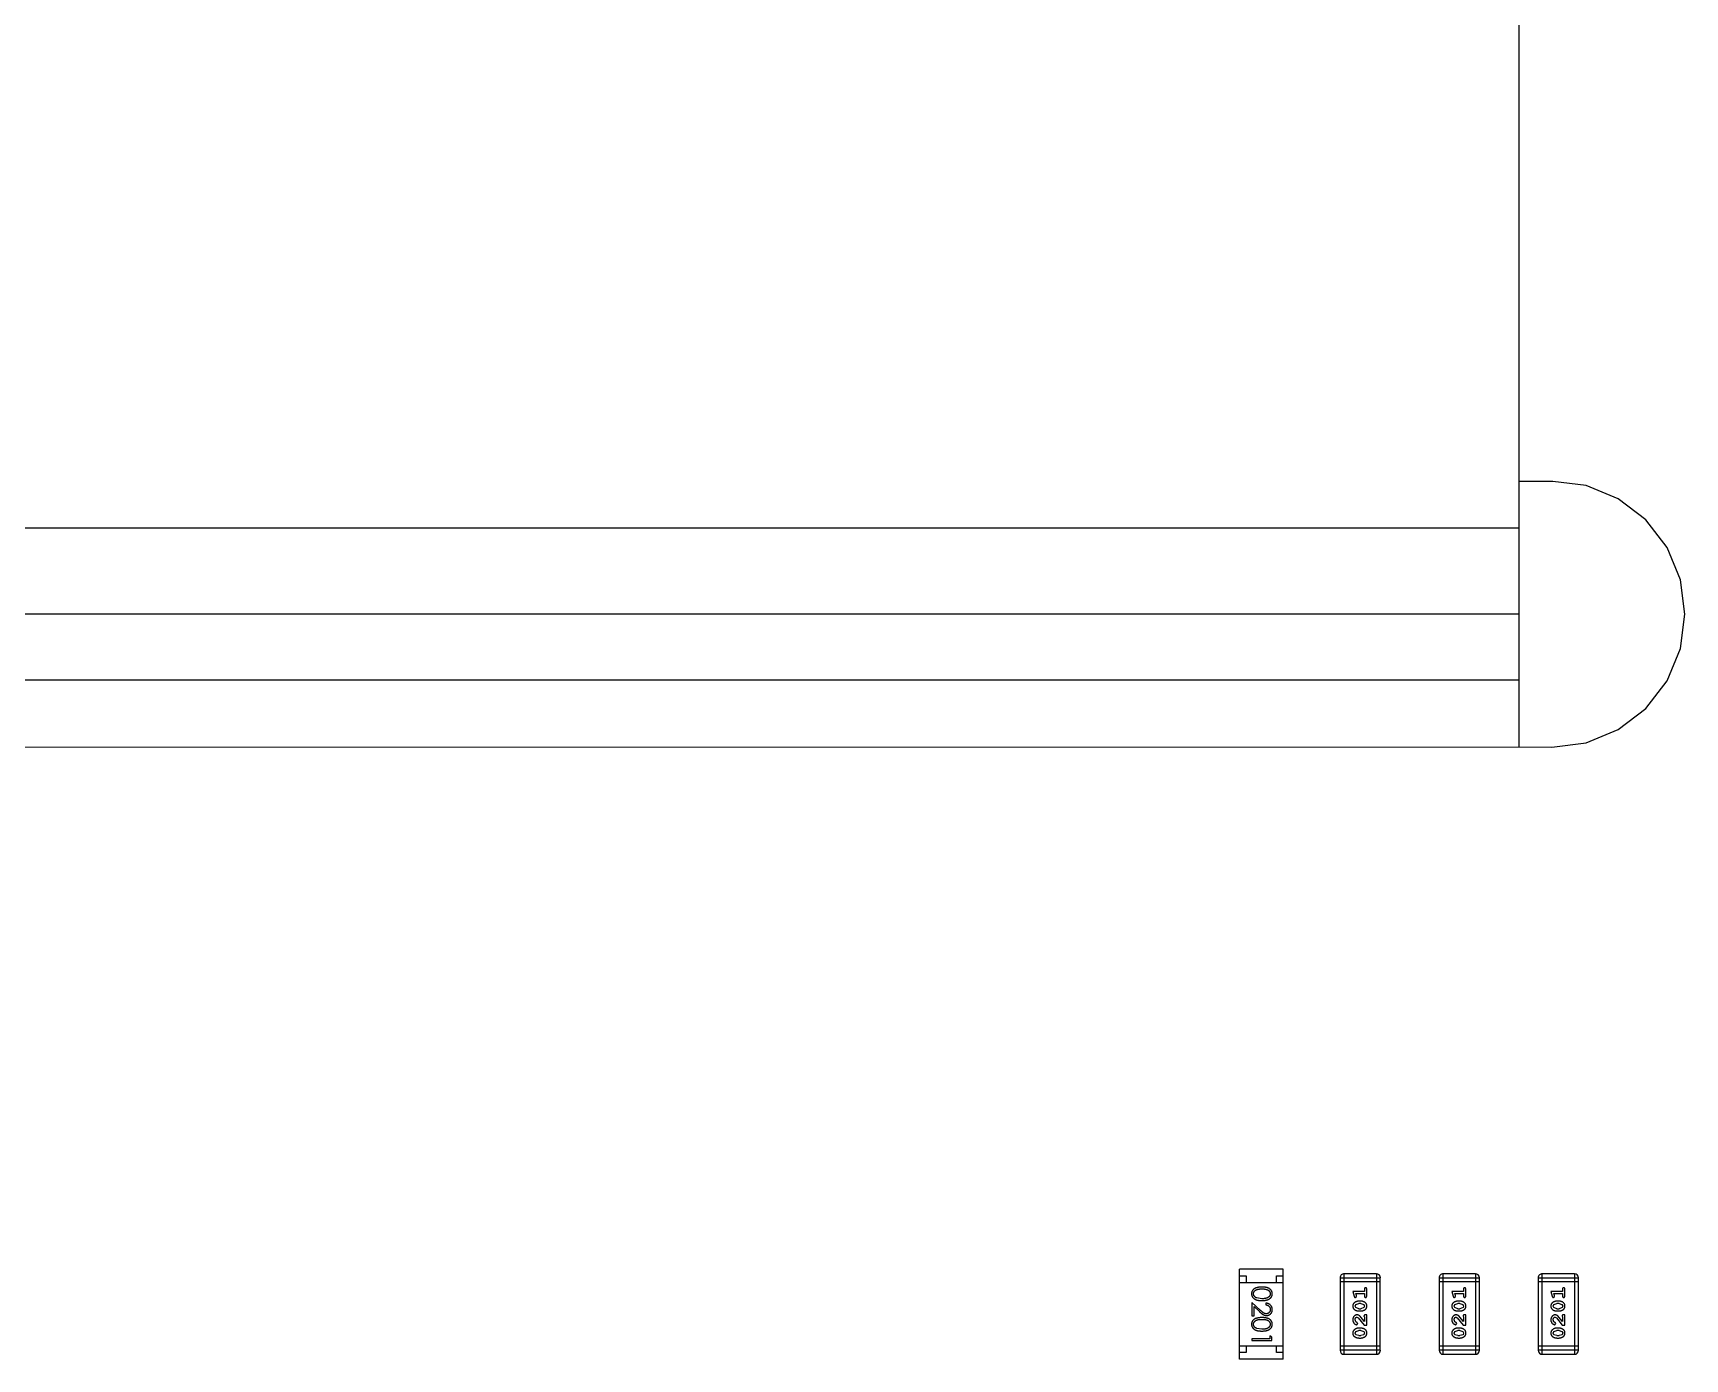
# Model space of a CAD drawing. Header units: inches. Extents: x 246 to 500, y -220 to -17.
# Drawn here: x 456.69 to 469.2, y -154.5 to -144.46 of the extents above; entities that cross this region are included whole.
import ezdxf

# ---------------------------------------------------------------- set-up
doc = ezdxf.new("R2010")
doc.units = ezdxf.units.IN
doc.header["$LTSCALE"] = 1.21
doc.header["$MEASUREMENT"] = 0
doc.layers.get('0').update_dxf_attribs({"linetype": 'CONTINUOUS'})

msp = doc.modelspace()

# ---------------------------------------------------------------- linework, layer by layer
at = {"color": 7, "linetype": 'Continuous'}
for p, q in [((467.94, -143.707), (467.94, -149.867)), ((468.199, -147.855), (467.94, -147.855)), ((468.451, -147.884), (468.199, -147.855)), ((468.694, -147.985), (468.451, -147.884)), ((468.903, -148.145), (468.694, -147.985)), ((467.94, -148.209), (447.44, -148.209)), ((469.064, -148.354), (468.903, -148.145)), ((469.164, -148.598), (469.064, -148.354)), ((469.199, -148.859), (469.164, -148.598)), ((467.94, -148.859), (447.44, -148.859)), ((469.164, -149.12), (469.199, -148.859)), ((469.064, -149.363), (469.164, -149.12)), ((467.94, -149.359), (447.44, -149.359)), ((468.903, -149.572), (469.064, -149.363)), ((468.694, -149.732), (468.903, -149.572)), ((468.19, -149.867), (468.451, -149.833)), ((468.451, -149.833), (468.694, -149.732)), ((447.182, -149.862), (468.19, -149.867)), ((466.155, -153.819), (465.825, -153.819)), ((465.825, -154.499), (465.825, -153.819)), ((466.155, -154.499), (466.155, -153.819)), ((466.862, -153.854), (466.618, -153.854)), ((466.618, -154.463), (466.618, -153.854)), ((466.862, -153.854), (466.862, -154.463)), ((467.612, -153.854), (467.368, -153.854)), ((467.368, -154.463), (467.368, -153.854)), ((467.612, -153.854), (467.612, -154.463)), ((468.362, -153.854), (468.118, -153.854)), ((468.118, -154.463), (468.118, -153.854)), ((468.362, -153.854), (468.362, -154.463)), ((465.825, -153.869), (465.875, -153.869)), ((465.825, -153.919), (466.155, -153.919)), ((465.875, -153.869), (465.875, -153.919)), ((466.105, -153.869), (466.155, -153.869)), ((466.105, -153.919), (466.105, -153.869)), ((466.588, -153.884), (466.892, -153.884)), ((466.588, -153.884), (466.588, -154.433)), ((466.892, -153.915), (466.588, -153.915)), ((466.771, -153.97), (466.771, -153.987)), ((466.789, -154.022), (466.789, -153.97)), ((466.892, -154.433), (466.892, -153.884)), ((467.338, -153.884), (467.642, -153.884)), ((467.338, -153.884), (467.338, -154.433)), ((467.642, -153.915), (467.338, -153.915)), ((467.521, -153.97), (467.521, -153.987)), ((467.539, -154.022), (467.539, -153.97)), ((467.642, -154.433), (467.642, -153.884)), ((468.088, -153.884), (468.392, -153.884)), ((468.088, -153.884), (468.088, -154.433)), ((468.392, -153.915), (468.088, -153.915)), ((468.271, -153.97), (468.271, -153.987)), ((468.289, -154.022), (468.289, -153.97)), ((468.392, -154.433), (468.392, -153.884)), ((465.982, -154.128), (465.92, -154.07)), ((465.92, -154.07), (465.92, -154.172)), ((465.936, -154.102), (465.976, -154.14)), ((465.936, -154.172), (465.936, -154.102)), ((465.995, -154.043), (465.958, -154.037)), ((466.024, -154.076), (466.024, -154.089)), ((466.771, -153.987), (466.683, -153.987)), ((466.683, -153.987), (466.693, -154.024)), ((466.701, -154.098), (466.706, -154.086)), ((466.706, -154.11), (466.701, -154.098)), ((466.702, -154.033), (466.712, -154.025)), ((466.706, -154.004), (466.771, -154.004)), ((466.711, -154.019), (466.706, -154.004)), ((466.706, -154.086), (466.728, -154.078)), ((466.712, -154.025), (466.711, -154.019)), ((466.746, -154.061), (466.728, -154.061)), ((466.745, -154.078), (466.728, -154.078)), ((466.745, -154.078), (466.767, -154.086)), ((466.767, -154.086), (466.773, -154.098)), ((466.773, -154.098), (466.768, -154.11)), ((466.771, -154.004), (466.771, -154.022)), ((467.521, -153.987), (467.433, -153.987)), ((467.433, -153.987), (467.443, -154.024)), ((467.451, -154.098), (467.456, -154.086)), ((467.456, -154.11), (467.451, -154.098)), ((467.452, -154.033), (467.462, -154.025)), ((467.456, -154.004), (467.521, -154.004)), ((467.461, -154.019), (467.456, -154.004)), ((467.456, -154.086), (467.478, -154.078)), ((467.462, -154.025), (467.461, -154.019)), ((467.496, -154.061), (467.478, -154.061)), ((467.495, -154.078), (467.478, -154.078)), ((467.495, -154.078), (467.517, -154.086)), ((467.517, -154.086), (467.523, -154.098)), ((467.523, -154.098), (467.518, -154.11)), ((467.521, -154.004), (467.521, -154.022)), ((468.271, -153.987), (468.183, -153.987)), ((468.183, -153.987), (468.193, -154.024)), ((468.201, -154.098), (468.206, -154.086)), ((468.206, -154.11), (468.201, -154.098)), ((468.202, -154.033), (468.212, -154.025)), ((468.206, -154.004), (468.271, -154.004)), ((468.211, -154.019), (468.206, -154.004)), ((468.206, -154.086), (468.228, -154.078)), ((468.212, -154.025), (468.211, -154.019)), ((468.246, -154.061), (468.228, -154.061)), ((468.245, -154.078), (468.228, -154.078)), ((468.245, -154.078), (468.267, -154.086)), ((468.267, -154.086), (468.273, -154.098)), ((468.273, -154.098), (468.268, -154.11)), ((468.271, -154.004), (468.271, -154.022)), ((465.92, -154.172), (465.936, -154.172)), ((466.706, -154.217), (466.701, -154.202)), ((466.728, -154.118), (466.706, -154.11)), ((466.715, -154.222), (466.706, -154.217)), ((466.713, -154.239), (466.721, -154.23)), ((466.715, -154.182), (466.725, -154.187)), ((466.721, -154.23), (466.715, -154.222)), ((466.725, -154.187), (466.77, -154.242)), ((466.728, -154.118), (466.745, -154.118)), ((466.728, -154.135), (466.746, -154.135)), ((466.771, -154.215), (466.744, -154.182)), ((466.768, -154.11), (466.745, -154.118)), ((466.768, -154.174), (466.771, -154.179)), ((466.771, -154.179), (466.771, -154.215)), ((466.789, -154.165), (466.781, -154.165)), ((466.789, -154.242), (466.789, -154.165)), ((467.456, -154.217), (467.451, -154.202)), ((467.478, -154.118), (467.456, -154.11)), ((467.465, -154.222), (467.456, -154.217)), ((467.463, -154.239), (467.471, -154.23)), ((467.465, -154.182), (467.475, -154.187)), ((467.471, -154.23), (467.465, -154.222)), ((467.475, -154.187), (467.52, -154.242)), ((467.478, -154.118), (467.495, -154.118)), ((467.478, -154.135), (467.496, -154.135)), ((467.521, -154.215), (467.494, -154.182)), ((467.518, -154.11), (467.495, -154.118)), ((467.518, -154.174), (467.521, -154.179)), ((467.521, -154.179), (467.521, -154.215)), ((467.539, -154.165), (467.531, -154.165)), ((467.539, -154.242), (467.539, -154.165)), ((468.206, -154.217), (468.201, -154.202)), ((468.228, -154.118), (468.206, -154.11)), ((468.215, -154.222), (468.206, -154.217)), ((468.213, -154.239), (468.221, -154.23)), ((468.215, -154.182), (468.225, -154.187)), ((468.221, -154.23), (468.215, -154.222)), ((468.225, -154.187), (468.27, -154.242)), ((468.228, -154.118), (468.245, -154.118)), ((468.228, -154.135), (468.246, -154.135)), ((468.271, -154.215), (468.244, -154.182)), ((468.268, -154.11), (468.245, -154.118)), ((468.268, -154.174), (468.271, -154.179)), ((468.271, -154.179), (468.271, -154.215)), ((468.289, -154.165), (468.281, -154.165)), ((468.289, -154.242), (468.289, -154.165)), ((466.055, -154.347), (465.92, -154.347)), ((465.92, -154.347), (465.92, -154.36)), ((465.995, -154.274), (465.958, -154.268)), ((466.07, -154.333), (466.055, -154.324)), ((466.055, -154.324), (466.055, -154.347)), ((466.07, -154.36), (466.07, -154.333)), ((466.701, -154.303), (466.706, -154.29)), ((466.706, -154.315), (466.701, -154.303)), ((466.706, -154.29), (466.728, -154.283)), ((466.728, -154.322), (466.706, -154.315)), ((466.746, -154.266), (466.728, -154.266)), ((466.745, -154.283), (466.728, -154.283)), ((466.728, -154.322), (466.745, -154.322)), ((466.728, -154.34), (466.746, -154.34)), ((466.745, -154.283), (466.767, -154.29)), ((466.768, -154.315), (466.745, -154.322)), ((466.767, -154.29), (466.773, -154.302)), ((466.773, -154.302), (466.768, -154.315)), ((466.77, -154.242), (466.789, -154.242)), ((467.451, -154.303), (467.456, -154.29)), ((467.456, -154.315), (467.451, -154.303)), ((467.456, -154.29), (467.478, -154.283)), ((467.478, -154.322), (467.456, -154.315)), ((467.496, -154.266), (467.478, -154.266)), ((467.495, -154.283), (467.478, -154.283)), ((467.478, -154.322), (467.495, -154.322)), ((467.478, -154.34), (467.496, -154.34)), ((467.495, -154.283), (467.517, -154.29)), ((467.518, -154.315), (467.495, -154.322)), ((467.517, -154.29), (467.523, -154.302)), ((467.523, -154.302), (467.518, -154.315)), ((467.52, -154.242), (467.539, -154.242)), ((468.201, -154.303), (468.206, -154.29)), ((468.206, -154.315), (468.201, -154.303)), ((468.206, -154.29), (468.228, -154.283)), ((468.228, -154.322), (468.206, -154.315)), ((468.246, -154.266), (468.228, -154.266)), ((468.245, -154.283), (468.228, -154.283)), ((468.228, -154.322), (468.245, -154.322)), ((468.228, -154.34), (468.246, -154.34)), ((468.245, -154.283), (468.267, -154.29)), ((468.268, -154.315), (468.245, -154.322)), ((468.267, -154.29), (468.273, -154.302)), ((468.273, -154.302), (468.268, -154.315)), ((468.27, -154.242), (468.289, -154.242)), ((465.825, -154.399), (466.155, -154.399)), ((465.875, -154.449), (465.825, -154.449)), ((465.875, -154.399), (465.875, -154.449)), ((465.92, -154.36), (466.07, -154.36)), ((466.105, -154.449), (466.105, -154.399)), ((466.155, -154.449), (466.105, -154.449)), ((466.892, -154.402), (466.588, -154.402)), ((466.892, -154.433), (466.588, -154.433)), ((466.618, -154.463), (466.862, -154.463)), ((467.642, -154.402), (467.338, -154.402)), ((467.642, -154.433), (467.338, -154.433)), ((467.368, -154.463), (467.612, -154.463)), ((468.392, -154.402), (468.088, -154.402)), ((468.392, -154.433), (468.088, -154.433)), ((468.118, -154.463), (468.362, -154.463)), ((466.155, -154.499), (465.825, -154.499))]:
    msp.add_line(p, q, dxfattribs=at)
for centre, start, end in [((466.618, -153.884), 89.9999, 179.9999), ((466.862, -153.884), 359.9999, 89.9999), ((467.368, -153.884), 89.9999, 179.9999), ((467.612, -153.884), 359.9999, 89.9999), ((468.118, -153.884), 89.9999, 179.9999), ((468.362, -153.884), 359.9999, 89.9999), ((466.618, -154.433), 179.9999, 269.9999), ((466.862, -154.433), 269.9999, 359.9999), ((467.368, -154.433), 179.9999, 269.9999), ((467.612, -154.433), 269.9999, 359.9999), ((468.118, -154.433), 179.9999, 269.9999), ((468.362, -154.433), 269.9999, 359.9999)]:
    msp.add_arc(centre, 0.0305, start, end, dxfattribs=at)
for points, knots in [([(465.995, -153.955), (465.993, -153.955), (465.988, -153.955), (465.981, -153.955), (465.975, -153.956), (465.969, -153.956), (465.964, -153.957), (465.958, -153.958), (465.954, -153.96), (465.949, -153.961), (465.945, -153.963), (465.942, -153.965), (465.938, -153.967), (465.935, -153.969), (465.932, -153.971), (465.929, -153.974), (465.927, -153.976), (465.925, -153.979), (465.923, -153.982), (465.921, -153.985), (465.92, -153.988), (465.918, -153.991), (465.918, -153.994), (465.917, -153.998), (465.917, -154.001), (465.916, -154.004), (465.916, -154.005)], [0, 0, 0, 0, 0.068113, 0.132564, 0.193427, 0.250218, 0.303569, 0.353576, 0.400235, 0.443586, 0.484619, 0.524292, 0.56238, 0.599049, 0.63494, 0.669782, 0.704009, 0.737842, 0.771098, 0.803896, 0.836415, 0.868639, 0.900715, 0.933378, 0.966213, 1, 1, 1, 1]), ([(465.932, -154.005), (465.932, -154.004), (465.932, -154), (465.933, -153.995), (465.935, -153.991), (465.938, -153.987), (465.94, -153.984), (465.942, -153.982), (465.944, -153.98), (465.947, -153.978), (465.949, -153.977), (465.952, -153.975), (465.955, -153.974), (465.958, -153.973), (465.961, -153.972), (465.965, -153.971), (465.969, -153.97), (465.974, -153.969), (465.978, -153.969), (465.984, -153.968), (465.989, -153.968), (465.993, -153.968), (465.995, -153.968)], [0, 0, 0, 0, 0.060034, 0.120278, 0.182348, 0.247919, 0.281641, 0.315701, 0.350322, 0.385703, 0.421819, 0.459196, 0.497866, 0.538301, 0.58121, 0.628183, 0.679403, 0.734699, 0.794074, 0.858416, 0.927049, 1, 1, 1, 1]), ([(466.074, -154.005), (466.074, -154.004), (466.074, -154.001), (466.074, -153.998), (466.073, -153.994), (466.072, -153.991), (466.071, -153.988), (466.069, -153.985), (466.068, -153.982), (466.066, -153.979), (466.064, -153.976), (466.061, -153.973), (466.058, -153.971), (466.055, -153.969), (466.052, -153.966), (466.049, -153.964), (466.045, -153.963), (466.041, -153.961), (466.037, -153.959), (466.032, -153.958), (466.027, -153.957), (466.021, -153.956), (466.016, -153.956), (466.009, -153.955), (466.002, -153.955), (465.998, -153.955), (465.995, -153.955)], [0, 0, 0, 0, 0.033742, 0.066533, 0.099153, 0.13154, 0.164087, 0.196563, 0.229707, 0.263315, 0.297504, 0.331686, 0.366482, 0.4021, 0.438958, 0.476748, 0.515985, 0.556589, 0.599519, 0.645765, 0.695487, 0.748721, 0.805687, 0.866754, 0.931405, 1, 1, 1, 1]), ([(465.995, -153.968), (465.997, -153.968), (466.001, -153.968), (466.007, -153.968), (466.012, -153.969), (466.017, -153.969), (466.022, -153.97), (466.026, -153.971), (466.029, -153.972), (466.033, -153.973), (466.036, -153.974), (466.039, -153.975), (466.042, -153.977), (466.044, -153.978), (466.046, -153.98), (466.049, -153.982), (466.051, -153.984), (466.053, -153.987), (466.055, -153.991), (466.057, -153.995), (466.059, -154), (466.059, -154.004), (466.059, -154.005)], [0, 0, 0, 0, 0.073302, 0.142286, 0.206253, 0.266017, 0.321612, 0.372532, 0.419497, 0.462398, 0.502825, 0.541489, 0.579034, 0.615143, 0.650298, 0.684912, 0.718701, 0.752189, 0.817245, 0.879117, 0.939613, 1, 1, 1, 1]), ([(466.78, -153.959), (466.779, -153.959), (466.778, -153.959), (466.777, -153.959), (466.775, -153.96), (466.774, -153.961), (466.773, -153.963), (466.772, -153.965), (466.772, -153.967), (466.771, -153.969), (466.771, -153.97)], [0, 0, 0, 0, 0.11517, 0.223509, 0.328254, 0.438012, 0.553651, 0.682263, 0.830856, 1, 1, 1, 1]), ([(466.789, -153.97), (466.789, -153.969), (466.789, -153.967), (466.788, -153.965), (466.788, -153.963), (466.786, -153.961), (466.785, -153.96), (466.784, -153.959), (466.782, -153.959), (466.781, -153.959), (466.78, -153.959)], [0, 0, 0, 0, 0.169012, 0.317488, 0.445429, 0.560977, 0.67065, 0.776666, 0.88492, 1, 1, 1, 1]), ([(467.53, -153.959), (467.529, -153.959), (467.528, -153.959), (467.527, -153.959), (467.525, -153.96), (467.524, -153.961), (467.523, -153.963), (467.522, -153.965), (467.522, -153.967), (467.521, -153.969), (467.521, -153.97)], [0, 0, 0, 0, 0.11517, 0.223509, 0.328254, 0.438012, 0.553651, 0.682263, 0.830856, 1, 1, 1, 1]), ([(467.539, -153.97), (467.539, -153.969), (467.539, -153.967), (467.538, -153.965), (467.538, -153.963), (467.536, -153.961), (467.535, -153.96), (467.534, -153.959), (467.532, -153.959), (467.531, -153.959), (467.53, -153.959)], [0, 0, 0, 0, 0.169012, 0.317488, 0.445429, 0.560977, 0.67065, 0.776666, 0.88492, 1, 1, 1, 1]), ([(468.28, -153.959), (468.279, -153.959), (468.278, -153.959), (468.277, -153.959), (468.275, -153.96), (468.274, -153.961), (468.273, -153.963), (468.272, -153.965), (468.272, -153.967), (468.271, -153.969), (468.271, -153.97)], [0, 0, 0, 0, 0.11517, 0.223509, 0.328254, 0.438012, 0.553651, 0.682263, 0.830856, 1, 1, 1, 1]), ([(468.289, -153.97), (468.289, -153.969), (468.289, -153.967), (468.288, -153.965), (468.288, -153.963), (468.286, -153.961), (468.285, -153.96), (468.284, -153.959), (468.282, -153.959), (468.281, -153.959), (468.28, -153.959)], [0, 0, 0, 0, 0.169012, 0.317488, 0.445429, 0.560977, 0.67065, 0.776666, 0.88492, 1, 1, 1, 1]), ([(465.916, -154.005), (465.916, -154.006), (465.917, -154.008), (465.917, -154.012), (465.918, -154.015), (465.919, -154.019), (465.92, -154.022), (465.921, -154.025), (465.923, -154.028), (465.925, -154.031), (465.927, -154.034), (465.93, -154.037), (465.932, -154.039), (465.936, -154.042), (465.939, -154.044), (465.942, -154.046), (465.946, -154.048), (465.95, -154.05), (465.955, -154.052), (465.959, -154.053), (465.965, -154.054), (465.97, -154.055), (465.976, -154.056), (465.982, -154.056), (465.988, -154.056), (465.993, -154.057), (465.995, -154.057)], [0, 0, 0, 0, 0.033824, 0.067298, 0.10028, 0.133019, 0.165736, 0.198792, 0.232372, 0.266409, 0.301016, 0.336196, 0.371972, 0.408574, 0.446394, 0.485225, 0.525372, 0.567224, 0.611081, 0.65775, 0.70702, 0.759235, 0.814484, 0.873227, 0.934937, 1, 1, 1, 1]), ([(465.958, -154.037), (465.957, -154.037), (465.955, -154.036), (465.952, -154.035), (465.949, -154.034), (465.946, -154.032), (465.944, -154.03), (465.942, -154.028), (465.94, -154.026), (465.938, -154.023), (465.935, -154.02), (465.933, -154.015), (465.932, -154.01), (465.932, -154.007), (465.932, -154.005)], [0, 0, 0, 0, 0.075949, 0.148549, 0.218996, 0.286119, 0.351826, 0.416074, 0.478265, 0.540325, 0.660405, 0.774606, 0.887187, 1, 1, 1, 1]), ([(466.059, -154.005), (466.059, -154.007), (466.059, -154.01), (466.057, -154.015), (466.055, -154.02), (466.053, -154.023), (466.05, -154.026), (466.048, -154.028), (466.046, -154.03), (466.044, -154.032), (466.041, -154.034), (466.038, -154.035), (466.035, -154.037), (466.032, -154.038), (466.028, -154.039), (466.024, -154.04), (466.02, -154.041), (466.015, -154.042), (466.011, -154.042), (466.006, -154.043), (466.001, -154.043), (465.997, -154.043), (465.995, -154.043)], [0, 0, 0, 0, 0.059689, 0.119507, 0.181075, 0.246162, 0.279894, 0.314468, 0.350403, 0.387474, 0.426147, 0.466624, 0.508745, 0.553328, 0.600058, 0.649177, 0.700552, 0.754894, 0.811825, 0.871514, 0.934319, 1, 1, 1, 1]), ([(465.995, -154.057), (465.998, -154.057), (466.002, -154.056), (466.009, -154.056), (466.015, -154.056), (466.021, -154.055), (466.026, -154.054), (466.031, -154.053), (466.036, -154.051), (466.04, -154.05), (466.045, -154.048), (466.048, -154.046), (466.052, -154.044), (466.055, -154.042), (466.058, -154.039), (466.061, -154.037), (466.064, -154.034), (466.066, -154.031), (466.068, -154.028), (466.069, -154.025), (466.071, -154.022), (466.072, -154.019), (466.073, -154.015), (466.074, -154.012), (466.074, -154.008), (466.074, -154.006), (466.074, -154.005)], [0, 0, 0, 0, 0.065278, 0.127205, 0.186168, 0.241675, 0.294115, 0.343609, 0.390387, 0.434463, 0.476646, 0.517002, 0.555936, 0.593716, 0.630057, 0.665601, 0.700745, 0.734917, 0.768681, 0.802087, 0.834849, 0.867433, 0.900138, 0.932806, 0.966212, 1, 1, 1, 1]), ([(466.074, -154.125), (466.074, -154.123), (466.074, -154.12), (466.073, -154.115), (466.072, -154.11), (466.071, -154.106), (466.069, -154.102), (466.066, -154.098), (466.063, -154.094), (466.06, -154.09), (466.057, -154.087), (466.053, -154.084), (466.048, -154.082), (466.044, -154.08), (466.039, -154.078), (466.035, -154.077), (466.029, -154.076), (466.026, -154.076), (466.024, -154.076)], [0, 0, 0, 0, 0.06445, 0.126725, 0.187421, 0.247417, 0.306749, 0.366595, 0.427749, 0.490235, 0.553031, 0.614805, 0.676505, 0.738096, 0.801021, 0.864897, 0.931209, 1, 1, 1, 1]), ([(466.024, -154.089), (466.025, -154.089), (466.028, -154.09), (466.032, -154.09), (466.035, -154.091), (466.039, -154.093), (466.042, -154.094), (466.045, -154.096), (466.047, -154.098), (466.05, -154.1), (466.052, -154.103), (466.054, -154.105), (466.055, -154.108), (466.057, -154.111), (466.058, -154.114), (466.058, -154.117), (466.059, -154.121), (466.059, -154.123), (466.059, -154.124)], [0, 0, 0, 0, 0.073648, 0.143686, 0.210962, 0.275557, 0.338064, 0.399311, 0.4594, 0.51934, 0.579024, 0.637809, 0.695959, 0.754122, 0.813113, 0.873453, 0.935561, 1, 1, 1, 1]), ([(466.728, -154.061), (466.727, -154.061), (466.725, -154.061), (466.722, -154.061), (466.718, -154.062), (466.715, -154.063), (466.712, -154.064), (466.709, -154.065), (466.706, -154.066), (466.703, -154.067), (466.701, -154.069), (466.698, -154.071), (466.696, -154.072), (466.694, -154.074), (466.692, -154.076), (466.69, -154.077), (466.689, -154.079), (466.687, -154.082), (466.686, -154.085), (466.684, -154.089), (466.684, -154.093), (466.683, -154.097), (466.683, -154.098)], [0, 0, 0, 0, 0.049855, 0.099516, 0.148482, 0.19758, 0.246804, 0.296268, 0.346517, 0.397047, 0.446826, 0.49336, 0.537801, 0.579207, 0.617974, 0.654833, 0.689171, 0.722088, 0.786392, 0.853518, 0.924186, 1, 1, 1, 1]), ([(466.683, -154.098), (466.683, -154.1), (466.683, -154.102), (466.684, -154.107), (466.685, -154.11), (466.687, -154.114), (466.689, -154.117), (466.691, -154.12), (466.694, -154.123), (466.698, -154.126), (466.701, -154.128), (466.705, -154.13), (466.709, -154.131), (466.713, -154.133), (466.716, -154.134), (466.72, -154.134), (466.724, -154.135), (466.727, -154.135), (466.728, -154.135)], [0, 0, 0, 0, 0.06692, 0.130834, 0.19258, 0.252759, 0.312631, 0.373411, 0.436359, 0.501894, 0.568244, 0.632472, 0.69556, 0.757163, 0.818592, 0.878885, 0.939235, 1, 1, 1, 1]), ([(466.693, -154.024), (466.693, -154.025), (466.694, -154.026), (466.695, -154.028), (466.696, -154.03), (466.697, -154.031), (466.698, -154.032), (466.699, -154.032), (466.701, -154.033), (466.702, -154.033), (466.702, -154.033)], [0, 0, 0, 0, 0.187321, 0.344927, 0.475328, 0.579604, 0.674244, 0.773631, 0.882025, 1, 1, 1, 1]), ([(466.79, -154.098), (466.79, -154.097), (466.79, -154.094), (466.79, -154.09), (466.788, -154.086), (466.787, -154.082), (466.785, -154.079), (466.782, -154.076), (466.779, -154.073), (466.776, -154.071), (466.772, -154.068), (466.769, -154.066), (466.765, -154.065), (466.761, -154.063), (466.757, -154.062), (466.754, -154.062), (466.75, -154.061), (466.747, -154.061), (466.746, -154.061)], [0, 0, 0, 0, 0.067217, 0.131051, 0.19272, 0.252824, 0.312745, 0.373449, 0.436041, 0.501494, 0.567761, 0.632087, 0.695096, 0.757109, 0.817993, 0.878657, 0.939311, 1, 1, 1, 1]), ([(466.746, -154.135), (466.747, -154.135), (466.749, -154.135), (466.752, -154.135), (466.755, -154.134), (466.758, -154.133), (466.761, -154.133), (466.764, -154.131), (466.767, -154.13), (466.77, -154.129), (466.773, -154.127), (466.775, -154.126), (466.778, -154.124), (466.78, -154.122), (466.782, -154.121), (466.783, -154.119), (466.785, -154.117), (466.786, -154.115), (466.788, -154.112), (466.789, -154.107), (466.79, -154.103), (466.79, -154.1), (466.79, -154.098)], [0, 0, 0, 0, 0.049886, 0.09882, 0.148132, 0.19689, 0.246038, 0.295176, 0.345305, 0.395692, 0.445312, 0.491875, 0.535813, 0.577009, 0.616081, 0.652689, 0.687585, 0.720206, 0.785062, 0.85223, 0.923759, 1, 1, 1, 1]), ([(466.771, -154.022), (466.771, -154.023), (466.772, -154.024), (466.772, -154.027), (466.773, -154.029), (466.774, -154.03), (466.775, -154.031), (466.777, -154.032), (466.778, -154.033), (466.779, -154.033), (466.78, -154.033)], [0, 0, 0, 0, 0.169102, 0.317658, 0.446239, 0.563118, 0.671828, 0.776546, 0.884858, 1, 1, 1, 1]), ([(466.78, -154.033), (466.781, -154.033), (466.782, -154.033), (466.784, -154.032), (466.785, -154.031), (466.786, -154.03), (466.788, -154.029), (466.788, -154.027), (466.789, -154.024), (466.789, -154.023), (466.789, -154.022)], [0, 0, 0, 0, 0.115051, 0.223278, 0.329269, 0.437893, 0.554681, 0.682591, 0.83103, 1, 1, 1, 1]), ([(467.478, -154.061), (467.477, -154.061), (467.475, -154.061), (467.472, -154.061), (467.468, -154.062), (467.465, -154.063), (467.462, -154.064), (467.459, -154.065), (467.456, -154.066), (467.453, -154.067), (467.451, -154.069), (467.448, -154.071), (467.446, -154.072), (467.444, -154.074), (467.442, -154.076), (467.44, -154.077), (467.439, -154.079), (467.437, -154.082), (467.436, -154.085), (467.434, -154.089), (467.434, -154.093), (467.433, -154.097), (467.433, -154.098)], [0, 0, 0, 0, 0.049855, 0.099516, 0.148482, 0.19758, 0.246804, 0.296268, 0.346517, 0.397047, 0.446826, 0.49336, 0.537801, 0.579207, 0.617974, 0.654833, 0.689171, 0.722088, 0.786392, 0.853518, 0.924186, 1, 1, 1, 1]), ([(467.433, -154.098), (467.433, -154.1), (467.433, -154.102), (467.434, -154.107), (467.435, -154.11), (467.437, -154.114), (467.439, -154.117), (467.441, -154.12), (467.444, -154.123), (467.448, -154.126), (467.451, -154.128), (467.455, -154.13), (467.459, -154.131), (467.463, -154.133), (467.466, -154.134), (467.47, -154.134), (467.474, -154.135), (467.477, -154.135), (467.478, -154.135)], [0, 0, 0, 0, 0.06692, 0.130834, 0.19258, 0.252759, 0.312631, 0.373411, 0.436359, 0.501894, 0.568244, 0.632472, 0.69556, 0.757163, 0.818592, 0.878885, 0.939235, 1, 1, 1, 1]), ([(467.443, -154.024), (467.443, -154.025), (467.444, -154.026), (467.445, -154.028), (467.446, -154.03), (467.447, -154.031), (467.448, -154.032), (467.449, -154.032), (467.451, -154.033), (467.452, -154.033), (467.452, -154.033)], [0, 0, 0, 0, 0.187321, 0.344927, 0.475328, 0.579604, 0.674244, 0.773631, 0.882025, 1, 1, 1, 1]), ([(467.54, -154.098), (467.54, -154.097), (467.54, -154.094), (467.54, -154.09), (467.538, -154.086), (467.537, -154.082), (467.535, -154.079), (467.532, -154.076), (467.529, -154.073), (467.526, -154.071), (467.522, -154.068), (467.519, -154.066), (467.515, -154.065), (467.511, -154.063), (467.507, -154.062), (467.504, -154.062), (467.5, -154.061), (467.497, -154.061), (467.496, -154.061)], [0, 0, 0, 0, 0.067217, 0.131051, 0.19272, 0.252824, 0.312745, 0.373449, 0.436041, 0.501494, 0.567761, 0.632087, 0.695096, 0.757109, 0.817993, 0.878657, 0.939311, 1, 1, 1, 1]), ([(467.496, -154.135), (467.497, -154.135), (467.499, -154.135), (467.502, -154.135), (467.505, -154.134), (467.508, -154.133), (467.511, -154.133), (467.514, -154.131), (467.517, -154.13), (467.52, -154.129), (467.523, -154.127), (467.525, -154.126), (467.528, -154.124), (467.53, -154.122), (467.532, -154.121), (467.533, -154.119), (467.535, -154.117), (467.536, -154.115), (467.538, -154.112), (467.539, -154.107), (467.54, -154.103), (467.54, -154.1), (467.54, -154.098)], [0, 0, 0, 0, 0.049886, 0.09882, 0.148132, 0.19689, 0.246038, 0.295176, 0.345305, 0.395692, 0.445312, 0.491875, 0.535813, 0.577009, 0.616081, 0.652689, 0.687585, 0.720206, 0.785062, 0.85223, 0.923759, 1, 1, 1, 1]), ([(467.521, -154.022), (467.521, -154.023), (467.522, -154.024), (467.522, -154.027), (467.523, -154.029), (467.524, -154.03), (467.525, -154.031), (467.527, -154.032), (467.528, -154.033), (467.529, -154.033), (467.53, -154.033)], [0, 0, 0, 0, 0.169102, 0.317658, 0.446239, 0.563118, 0.671828, 0.776546, 0.884858, 1, 1, 1, 1]), ([(467.53, -154.033), (467.531, -154.033), (467.532, -154.033), (467.534, -154.032), (467.535, -154.031), (467.536, -154.03), (467.538, -154.029), (467.538, -154.027), (467.539, -154.024), (467.539, -154.023), (467.539, -154.022)], [0, 0, 0, 0, 0.115051, 0.223278, 0.329269, 0.437893, 0.554681, 0.682591, 0.83103, 1, 1, 1, 1]), ([(468.228, -154.061), (468.227, -154.061), (468.225, -154.061), (468.222, -154.061), (468.218, -154.062), (468.215, -154.063), (468.212, -154.064), (468.209, -154.065), (468.206, -154.066), (468.203, -154.067), (468.201, -154.069), (468.198, -154.071), (468.196, -154.072), (468.194, -154.074), (468.192, -154.076), (468.19, -154.077), (468.189, -154.079), (468.187, -154.082), (468.186, -154.085), (468.184, -154.089), (468.184, -154.093), (468.183, -154.097), (468.183, -154.098)], [0, 0, 0, 0, 0.049855, 0.099516, 0.148482, 0.19758, 0.246804, 0.296268, 0.346517, 0.397047, 0.446826, 0.49336, 0.537801, 0.579207, 0.617974, 0.654833, 0.689171, 0.722088, 0.786392, 0.853518, 0.924186, 1, 1, 1, 1]), ([(468.183, -154.098), (468.183, -154.1), (468.183, -154.102), (468.184, -154.107), (468.185, -154.11), (468.187, -154.114), (468.189, -154.117), (468.191, -154.12), (468.194, -154.123), (468.198, -154.126), (468.201, -154.128), (468.205, -154.13), (468.209, -154.131), (468.213, -154.133), (468.216, -154.134), (468.22, -154.134), (468.224, -154.135), (468.227, -154.135), (468.228, -154.135)], [0, 0, 0, 0, 0.06692, 0.130834, 0.19258, 0.252759, 0.312631, 0.373411, 0.436359, 0.501894, 0.568244, 0.632472, 0.69556, 0.757163, 0.818592, 0.878885, 0.939235, 1, 1, 1, 1]), ([(468.193, -154.024), (468.193, -154.025), (468.194, -154.026), (468.195, -154.028), (468.196, -154.03), (468.197, -154.031), (468.198, -154.032), (468.199, -154.032), (468.201, -154.033), (468.202, -154.033), (468.202, -154.033)], [0, 0, 0, 0, 0.187321, 0.344927, 0.475328, 0.579604, 0.674244, 0.773631, 0.882025, 1, 1, 1, 1]), ([(468.29, -154.098), (468.29, -154.097), (468.29, -154.094), (468.29, -154.09), (468.288, -154.086), (468.287, -154.082), (468.285, -154.079), (468.282, -154.076), (468.279, -154.073), (468.276, -154.071), (468.272, -154.068), (468.269, -154.066), (468.265, -154.065), (468.261, -154.063), (468.257, -154.062), (468.254, -154.062), (468.25, -154.061), (468.247, -154.061), (468.246, -154.061)], [0, 0, 0, 0, 0.067217, 0.131051, 0.19272, 0.252824, 0.312745, 0.373449, 0.436041, 0.501494, 0.567761, 0.632087, 0.695096, 0.757109, 0.817993, 0.878657, 0.939311, 1, 1, 1, 1]), ([(468.246, -154.135), (468.247, -154.135), (468.249, -154.135), (468.252, -154.135), (468.255, -154.134), (468.258, -154.133), (468.261, -154.133), (468.264, -154.131), (468.267, -154.13), (468.27, -154.129), (468.273, -154.127), (468.275, -154.126), (468.278, -154.124), (468.28, -154.122), (468.282, -154.121), (468.283, -154.119), (468.285, -154.117), (468.286, -154.115), (468.288, -154.112), (468.289, -154.107), (468.29, -154.103), (468.29, -154.1), (468.29, -154.098)], [0, 0, 0, 0, 0.049886, 0.09882, 0.148132, 0.19689, 0.246038, 0.295176, 0.345305, 0.395692, 0.445312, 0.491875, 0.535813, 0.577009, 0.616081, 0.652689, 0.687585, 0.720206, 0.785062, 0.85223, 0.923759, 1, 1, 1, 1]), ([(468.271, -154.022), (468.271, -154.023), (468.272, -154.024), (468.272, -154.027), (468.273, -154.029), (468.274, -154.03), (468.275, -154.031), (468.277, -154.032), (468.278, -154.033), (468.279, -154.033), (468.28, -154.033)], [0, 0, 0, 0, 0.169102, 0.317658, 0.446239, 0.563118, 0.671828, 0.776546, 0.884858, 1, 1, 1, 1]), ([(468.28, -154.033), (468.281, -154.033), (468.282, -154.033), (468.284, -154.032), (468.285, -154.031), (468.286, -154.03), (468.288, -154.029), (468.288, -154.027), (468.289, -154.024), (468.289, -154.023), (468.289, -154.022)], [0, 0, 0, 0, 0.115051, 0.223278, 0.329269, 0.437893, 0.554681, 0.682591, 0.83103, 1, 1, 1, 1]), ([(465.995, -154.185), (465.993, -154.185), (465.988, -154.185), (465.981, -154.186), (465.975, -154.186), (465.969, -154.187), (465.964, -154.188), (465.958, -154.189), (465.954, -154.19), (465.949, -154.192), (465.945, -154.193), (465.942, -154.195), (465.938, -154.197), (465.935, -154.2), (465.932, -154.202), (465.929, -154.204), (465.927, -154.207), (465.925, -154.21), (465.923, -154.213), (465.921, -154.216), (465.92, -154.219), (465.918, -154.222), (465.918, -154.225), (465.917, -154.229), (465.917, -154.232), (465.916, -154.234), (465.916, -154.236)], [0, 0, 0, 0, 0.068113, 0.132564, 0.193427, 0.250218, 0.303569, 0.353576, 0.400235, 0.443586, 0.484619, 0.524292, 0.56238, 0.599049, 0.63494, 0.669782, 0.704009, 0.737842, 0.771098, 0.803896, 0.836415, 0.868639, 0.900715, 0.933378, 0.966213, 1, 1, 1, 1]), ([(465.932, -154.236), (465.932, -154.234), (465.932, -154.231), (465.933, -154.226), (465.935, -154.221), (465.938, -154.218), (465.94, -154.215), (465.942, -154.213), (465.944, -154.211), (465.947, -154.209), (465.949, -154.207), (465.952, -154.206), (465.955, -154.205), (465.958, -154.203), (465.961, -154.202), (465.965, -154.201), (465.969, -154.201), (465.974, -154.2), (465.978, -154.2), (465.984, -154.199), (465.989, -154.199), (465.993, -154.199), (465.995, -154.199)], [0, 0, 0, 0, 0.060034, 0.120278, 0.182348, 0.247919, 0.281641, 0.315701, 0.350322, 0.385703, 0.421819, 0.459196, 0.497866, 0.538301, 0.58121, 0.628183, 0.679403, 0.734699, 0.794074, 0.858416, 0.927049, 1, 1, 1, 1]), ([(465.976, -154.14), (465.977, -154.141), (465.98, -154.144), (465.985, -154.148), (465.989, -154.151), (465.993, -154.155), (465.996, -154.157), (466, -154.16), (466.003, -154.162), (466.007, -154.164), (466.011, -154.167), (466.017, -154.169), (466.023, -154.17), (466.027, -154.17), (466.03, -154.17)], [0, 0, 0, 0, 0.09953, 0.192079, 0.277712, 0.357454, 0.429648, 0.495771, 0.555538, 0.608657, 0.707578, 0.804328, 0.901298, 1, 1, 1, 1]), ([(466.028, -154.157), (466.027, -154.157), (466.023, -154.156), (466.019, -154.155), (466.014, -154.154), (466.01, -154.152), (466.007, -154.15), (466.004, -154.148), (466.002, -154.145), (465.998, -154.143), (465.995, -154.14), (465.991, -154.136), (465.987, -154.132), (465.984, -154.13), (465.982, -154.128)], [0, 0, 0, 0, 0.088014, 0.174976, 0.2638, 0.355443, 0.406413, 0.465519, 0.533076, 0.609353, 0.693899, 0.787171, 0.889197, 1, 1, 1, 1]), ([(466.074, -154.236), (466.074, -154.234), (466.074, -154.232), (466.074, -154.229), (466.073, -154.225), (466.072, -154.222), (466.071, -154.219), (466.069, -154.216), (466.068, -154.213), (466.066, -154.21), (466.064, -154.207), (466.061, -154.204), (466.058, -154.202), (466.055, -154.199), (466.052, -154.197), (466.049, -154.195), (466.045, -154.193), (466.041, -154.192), (466.037, -154.19), (466.032, -154.189), (466.027, -154.188), (466.021, -154.187), (466.016, -154.186), (466.009, -154.186), (466.002, -154.185), (465.998, -154.185), (465.995, -154.185)], [0, 0, 0, 0, 0.033742, 0.066533, 0.099153, 0.13154, 0.164087, 0.196563, 0.229707, 0.263315, 0.297504, 0.331686, 0.366482, 0.4021, 0.438958, 0.476748, 0.515985, 0.556589, 0.599519, 0.645765, 0.695487, 0.748721, 0.805687, 0.866754, 0.931405, 1, 1, 1, 1]), ([(465.995, -154.199), (465.997, -154.199), (466.001, -154.199), (466.007, -154.199), (466.012, -154.2), (466.017, -154.2), (466.022, -154.201), (466.026, -154.201), (466.029, -154.202), (466.033, -154.203), (466.036, -154.205), (466.039, -154.206), (466.042, -154.208), (466.044, -154.209), (466.046, -154.211), (466.049, -154.213), (466.051, -154.215), (466.053, -154.218), (466.055, -154.221), (466.057, -154.226), (466.059, -154.231), (466.059, -154.234), (466.059, -154.236)], [0, 0, 0, 0, 0.073302, 0.142286, 0.206253, 0.266017, 0.321612, 0.372532, 0.419497, 0.462398, 0.502825, 0.541489, 0.579034, 0.615143, 0.650298, 0.684912, 0.718701, 0.752189, 0.817245, 0.879117, 0.939613, 1, 1, 1, 1]), ([(466.059, -154.124), (466.059, -154.125), (466.059, -154.127), (466.058, -154.131), (466.058, -154.134), (466.057, -154.137), (466.055, -154.14), (466.054, -154.142), (466.052, -154.145), (466.05, -154.147), (466.048, -154.149), (466.045, -154.151), (466.043, -154.153), (466.04, -154.154), (466.037, -154.155), (466.034, -154.156), (466.031, -154.157), (466.029, -154.157), (466.028, -154.157)], [0, 0, 0, 0, 0.068027, 0.133505, 0.19695, 0.26027, 0.322741, 0.384982, 0.448465, 0.513424, 0.578224, 0.640011, 0.700094, 0.760067, 0.819012, 0.877878, 0.938035, 1, 1, 1, 1]), ([(466.03, -154.17), (466.031, -154.17), (466.034, -154.17), (466.038, -154.169), (466.042, -154.168), (466.046, -154.167), (466.05, -154.165), (466.054, -154.163), (466.058, -154.16), (466.061, -154.158), (466.064, -154.154), (466.067, -154.151), (466.069, -154.147), (466.071, -154.143), (466.072, -154.139), (466.073, -154.134), (466.074, -154.13), (466.074, -154.126), (466.074, -154.125)], [0, 0, 0, 0, 0.06271, 0.123347, 0.183401, 0.242828, 0.302097, 0.36242, 0.423725, 0.487032, 0.550491, 0.612709, 0.674265, 0.73617, 0.799211, 0.863483, 0.930525, 1, 1, 1, 1]), ([(466.716, -154.165), (466.715, -154.165), (466.713, -154.165), (466.71, -154.165), (466.706, -154.166), (466.703, -154.167), (466.701, -154.169), (466.698, -154.171), (466.695, -154.173), (466.693, -154.175), (466.691, -154.178), (466.689, -154.181), (466.687, -154.184), (466.686, -154.187), (466.685, -154.19), (466.684, -154.194), (466.683, -154.198), (466.683, -154.2), (466.683, -154.202)], [0, 0, 0, 0, 0.060981, 0.120256, 0.178148, 0.236115, 0.293993, 0.352864, 0.413358, 0.476056, 0.539296, 0.602396, 0.665116, 0.728325, 0.792919, 0.859317, 0.928302, 1, 1, 1, 1]), ([(466.683, -154.202), (466.683, -154.203), (466.684, -154.207), (466.684, -154.212), (466.686, -154.216), (466.688, -154.221), (466.69, -154.225), (466.693, -154.229), (466.696, -154.232), (466.7, -154.234), (466.703, -154.236), (466.707, -154.238), (466.71, -154.239), (466.712, -154.239), (466.713, -154.239)], [0, 0, 0, 0, 0.098286, 0.193983, 0.289056, 0.384352, 0.477435, 0.566197, 0.652355, 0.737986, 0.818188, 0.887401, 0.94802, 1, 1, 1, 1]), ([(466.701, -154.202), (466.701, -154.2), (466.701, -154.198), (466.702, -154.194), (466.703, -154.19), (466.705, -154.188), (466.707, -154.185), (466.71, -154.183), (466.712, -154.182), (466.714, -154.182), (466.715, -154.182)], [0, 0, 0, 0, 0.156344, 0.299348, 0.4327, 0.561, 0.682299, 0.791883, 0.89611, 1, 1, 1, 1]), ([(466.744, -154.182), (466.744, -154.181), (466.742, -154.179), (466.74, -154.177), (466.738, -154.175), (466.736, -154.173), (466.734, -154.171), (466.732, -154.17), (466.731, -154.169), (466.729, -154.168), (466.726, -154.166), (466.723, -154.166), (466.719, -154.165), (466.717, -154.165), (466.716, -154.165)], [0, 0, 0, 0, 0.103002, 0.197728, 0.285279, 0.365235, 0.437224, 0.502446, 0.560545, 0.611446, 0.707576, 0.80349, 0.900532, 1, 1, 1, 1]), ([(466.781, -154.165), (466.78, -154.165), (466.778, -154.165), (466.775, -154.165), (466.773, -154.166), (466.771, -154.167), (466.77, -154.168), (466.769, -154.17), (466.768, -154.172), (466.768, -154.173), (466.768, -154.174)], [0, 0, 0, 0, 0.1844, 0.34094, 0.473574, 0.586824, 0.690029, 0.789175, 0.890445, 1, 1, 1, 1]), ([(467.466, -154.165), (467.465, -154.165), (467.463, -154.165), (467.46, -154.165), (467.456, -154.166), (467.453, -154.167), (467.451, -154.169), (467.448, -154.171), (467.445, -154.173), (467.443, -154.175), (467.441, -154.178), (467.439, -154.181), (467.437, -154.184), (467.436, -154.187), (467.435, -154.19), (467.434, -154.194), (467.433, -154.198), (467.433, -154.2), (467.433, -154.202)], [0, 0, 0, 0, 0.060981, 0.120256, 0.178148, 0.236115, 0.293993, 0.352864, 0.413358, 0.476056, 0.539296, 0.602396, 0.665116, 0.728325, 0.792919, 0.859317, 0.928302, 1, 1, 1, 1]), ([(467.433, -154.202), (467.433, -154.203), (467.434, -154.207), (467.434, -154.212), (467.436, -154.216), (467.438, -154.221), (467.44, -154.225), (467.443, -154.229), (467.446, -154.232), (467.45, -154.234), (467.453, -154.236), (467.457, -154.238), (467.46, -154.239), (467.462, -154.239), (467.463, -154.239)], [0, 0, 0, 0, 0.098286, 0.193983, 0.289056, 0.384352, 0.477435, 0.566197, 0.652355, 0.737986, 0.818188, 0.887401, 0.94802, 1, 1, 1, 1]), ([(467.451, -154.202), (467.451, -154.2), (467.451, -154.198), (467.452, -154.194), (467.453, -154.19), (467.455, -154.188), (467.457, -154.185), (467.46, -154.183), (467.462, -154.182), (467.464, -154.182), (467.465, -154.182)], [0, 0, 0, 0, 0.156344, 0.299348, 0.4327, 0.561, 0.682299, 0.791883, 0.89611, 1, 1, 1, 1]), ([(467.494, -154.182), (467.494, -154.181), (467.492, -154.179), (467.49, -154.177), (467.488, -154.175), (467.486, -154.173), (467.484, -154.171), (467.482, -154.17), (467.481, -154.169), (467.479, -154.168), (467.476, -154.166), (467.473, -154.166), (467.469, -154.165), (467.467, -154.165), (467.466, -154.165)], [0, 0, 0, 0, 0.103002, 0.197728, 0.285279, 0.365235, 0.437224, 0.502446, 0.560545, 0.611446, 0.707576, 0.80349, 0.900532, 1, 1, 1, 1]), ([(467.531, -154.165), (467.53, -154.165), (467.528, -154.165), (467.525, -154.165), (467.523, -154.166), (467.521, -154.167), (467.52, -154.168), (467.519, -154.17), (467.518, -154.172), (467.518, -154.173), (467.518, -154.174)], [0, 0, 0, 0, 0.1844, 0.34094, 0.473574, 0.586824, 0.690029, 0.789175, 0.890445, 1, 1, 1, 1]), ([(468.216, -154.165), (468.215, -154.165), (468.213, -154.165), (468.21, -154.165), (468.206, -154.166), (468.203, -154.167), (468.201, -154.169), (468.198, -154.171), (468.195, -154.173), (468.193, -154.175), (468.191, -154.178), (468.189, -154.181), (468.187, -154.184), (468.186, -154.187), (468.185, -154.19), (468.184, -154.194), (468.183, -154.198), (468.183, -154.2), (468.183, -154.202)], [0, 0, 0, 0, 0.060981, 0.120256, 0.178148, 0.236115, 0.293993, 0.352864, 0.413358, 0.476056, 0.539296, 0.602396, 0.665116, 0.728325, 0.792919, 0.859317, 0.928302, 1, 1, 1, 1]), ([(468.183, -154.202), (468.183, -154.203), (468.184, -154.207), (468.184, -154.212), (468.186, -154.216), (468.188, -154.221), (468.19, -154.225), (468.193, -154.229), (468.196, -154.232), (468.2, -154.234), (468.203, -154.236), (468.207, -154.238), (468.21, -154.239), (468.212, -154.239), (468.213, -154.239)], [0, 0, 0, 0, 0.098286, 0.193983, 0.289056, 0.384352, 0.477435, 0.566197, 0.652355, 0.737986, 0.818188, 0.887401, 0.94802, 1, 1, 1, 1]), ([(468.201, -154.202), (468.201, -154.2), (468.201, -154.198), (468.202, -154.194), (468.203, -154.19), (468.205, -154.188), (468.207, -154.185), (468.21, -154.183), (468.212, -154.182), (468.214, -154.182), (468.215, -154.182)], [0, 0, 0, 0, 0.156344, 0.299348, 0.4327, 0.561, 0.682299, 0.791883, 0.89611, 1, 1, 1, 1]), ([(468.244, -154.182), (468.244, -154.181), (468.242, -154.179), (468.24, -154.177), (468.238, -154.175), (468.236, -154.173), (468.234, -154.171), (468.232, -154.17), (468.231, -154.169), (468.229, -154.168), (468.226, -154.166), (468.223, -154.166), (468.219, -154.165), (468.217, -154.165), (468.216, -154.165)], [0, 0, 0, 0, 0.103002, 0.197728, 0.285279, 0.365235, 0.437224, 0.502446, 0.560545, 0.611446, 0.707576, 0.80349, 0.900532, 1, 1, 1, 1]), ([(468.281, -154.165), (468.28, -154.165), (468.278, -154.165), (468.275, -154.165), (468.273, -154.166), (468.271, -154.167), (468.27, -154.168), (468.269, -154.17), (468.268, -154.172), (468.268, -154.173), (468.268, -154.174)], [0, 0, 0, 0, 0.1844, 0.34094, 0.473574, 0.586824, 0.690029, 0.789175, 0.890445, 1, 1, 1, 1]), ([(465.916, -154.236), (465.916, -154.237), (465.917, -154.239), (465.917, -154.243), (465.918, -154.246), (465.919, -154.249), (465.92, -154.253), (465.921, -154.256), (465.923, -154.259), (465.925, -154.262), (465.927, -154.265), (465.93, -154.268), (465.932, -154.27), (465.936, -154.273), (465.939, -154.275), (465.942, -154.277), (465.946, -154.279), (465.95, -154.281), (465.955, -154.282), (465.959, -154.284), (465.965, -154.285), (465.97, -154.286), (465.976, -154.286), (465.982, -154.287), (465.988, -154.287), (465.993, -154.287), (465.995, -154.287)], [0, 0, 0, 0, 0.033824, 0.067298, 0.10028, 0.133019, 0.165736, 0.198792, 0.232372, 0.266409, 0.301016, 0.336196, 0.371972, 0.408574, 0.446394, 0.485225, 0.525372, 0.567224, 0.611081, 0.65775, 0.70702, 0.759235, 0.814484, 0.873227, 0.934937, 1, 1, 1, 1]), ([(465.958, -154.268), (465.957, -154.268), (465.955, -154.267), (465.952, -154.266), (465.949, -154.264), (465.946, -154.263), (465.944, -154.261), (465.942, -154.259), (465.94, -154.257), (465.938, -154.254), (465.935, -154.251), (465.933, -154.246), (465.932, -154.241), (465.932, -154.238), (465.932, -154.236)], [0, 0, 0, 0, 0.075949, 0.148549, 0.218996, 0.286119, 0.351826, 0.416074, 0.478265, 0.540325, 0.660405, 0.774606, 0.887187, 1, 1, 1, 1]), ([(466.059, -154.236), (466.059, -154.238), (466.059, -154.241), (466.057, -154.246), (466.055, -154.25), (466.053, -154.254), (466.05, -154.257), (466.048, -154.259), (466.046, -154.261), (466.044, -154.263), (466.041, -154.265), (466.038, -154.266), (466.035, -154.268), (466.032, -154.269), (466.028, -154.27), (466.024, -154.271), (466.02, -154.272), (466.015, -154.273), (466.011, -154.273), (466.006, -154.274), (466.001, -154.274), (465.997, -154.274), (465.995, -154.274)], [0, 0, 0, 0, 0.059689, 0.119507, 0.181075, 0.246162, 0.279894, 0.314468, 0.350403, 0.387474, 0.426147, 0.466624, 0.508745, 0.553328, 0.600058, 0.649177, 0.700552, 0.754894, 0.811825, 0.871514, 0.934319, 1, 1, 1, 1]), ([(465.995, -154.287), (465.998, -154.287), (466.002, -154.287), (466.009, -154.287), (466.015, -154.286), (466.021, -154.286), (466.026, -154.285), (466.031, -154.284), (466.036, -154.282), (466.04, -154.281), (466.045, -154.279), (466.048, -154.277), (466.052, -154.275), (466.055, -154.272), (466.058, -154.27), (466.061, -154.268), (466.064, -154.265), (466.066, -154.262), (466.068, -154.259), (466.069, -154.256), (466.071, -154.253), (466.072, -154.249), (466.073, -154.246), (466.074, -154.243), (466.074, -154.239), (466.074, -154.237), (466.074, -154.236)], [0, 0, 0, 0, 0.065278, 0.127205, 0.186168, 0.241675, 0.294115, 0.343609, 0.390387, 0.434463, 0.476646, 0.517002, 0.555936, 0.593716, 0.630057, 0.665601, 0.700745, 0.734917, 0.768681, 0.802087, 0.834849, 0.867433, 0.900138, 0.932806, 0.966212, 1, 1, 1, 1]), ([(466.728, -154.266), (466.727, -154.266), (466.725, -154.266), (466.722, -154.266), (466.718, -154.266), (466.715, -154.267), (466.712, -154.268), (466.709, -154.269), (466.706, -154.27), (466.703, -154.272), (466.701, -154.274), (466.698, -154.275), (466.696, -154.277), (466.694, -154.279), (466.692, -154.28), (466.69, -154.282), (466.689, -154.284), (466.687, -154.286), (466.686, -154.289), (466.684, -154.293), (466.684, -154.298), (466.683, -154.301), (466.683, -154.303)], [0, 0, 0, 0, 0.049855, 0.099516, 0.148482, 0.19758, 0.246804, 0.296268, 0.346517, 0.397047, 0.446826, 0.49336, 0.537801, 0.579207, 0.617974, 0.654833, 0.689171, 0.722088, 0.786392, 0.853518, 0.924186, 1, 1, 1, 1]), ([(466.683, -154.303), (466.683, -154.304), (466.683, -154.307), (466.684, -154.311), (466.685, -154.315), (466.687, -154.318), (466.689, -154.322), (466.691, -154.325), (466.694, -154.328), (466.698, -154.33), (466.701, -154.332), (466.705, -154.334), (466.709, -154.336), (466.713, -154.337), (466.716, -154.338), (466.72, -154.339), (466.724, -154.339), (466.727, -154.34), (466.728, -154.34)], [0, 0, 0, 0, 0.06692, 0.130834, 0.19258, 0.252759, 0.312631, 0.373411, 0.436359, 0.501894, 0.568244, 0.632472, 0.69556, 0.757163, 0.818592, 0.878885, 0.939235, 1, 1, 1, 1]), ([(466.79, -154.302), (466.79, -154.301), (466.79, -154.298), (466.79, -154.294), (466.788, -154.29), (466.787, -154.287), (466.785, -154.283), (466.782, -154.28), (466.779, -154.278), (466.776, -154.275), (466.772, -154.273), (466.769, -154.271), (466.765, -154.269), (466.761, -154.268), (466.757, -154.267), (466.754, -154.266), (466.75, -154.266), (466.747, -154.266), (466.746, -154.266)], [0, 0, 0, 0, 0.067217, 0.131051, 0.19272, 0.252824, 0.312745, 0.373449, 0.436041, 0.501494, 0.567761, 0.632087, 0.695096, 0.757109, 0.817993, 0.878657, 0.939311, 1, 1, 1, 1]), ([(466.746, -154.34), (466.747, -154.34), (466.749, -154.339), (466.752, -154.339), (466.755, -154.339), (466.758, -154.338), (466.761, -154.337), (466.764, -154.336), (466.767, -154.335), (466.77, -154.333), (466.773, -154.332), (466.775, -154.33), (466.778, -154.328), (466.78, -154.327), (466.782, -154.325), (466.783, -154.323), (466.785, -154.322), (466.786, -154.319), (466.788, -154.316), (466.789, -154.312), (466.79, -154.307), (466.79, -154.304), (466.79, -154.302)], [0, 0, 0, 0, 0.049886, 0.09882, 0.148132, 0.19689, 0.246038, 0.295176, 0.345305, 0.395692, 0.445312, 0.491875, 0.535813, 0.577009, 0.616081, 0.652689, 0.687585, 0.720206, 0.785062, 0.85223, 0.923759, 1, 1, 1, 1]), ([(467.478, -154.266), (467.477, -154.266), (467.475, -154.266), (467.472, -154.266), (467.468, -154.266), (467.465, -154.267), (467.462, -154.268), (467.459, -154.269), (467.456, -154.27), (467.453, -154.272), (467.451, -154.274), (467.448, -154.275), (467.446, -154.277), (467.444, -154.279), (467.442, -154.28), (467.44, -154.282), (467.439, -154.284), (467.437, -154.286), (467.436, -154.289), (467.434, -154.293), (467.434, -154.298), (467.433, -154.301), (467.433, -154.303)], [0, 0, 0, 0, 0.049855, 0.099516, 0.148482, 0.19758, 0.246804, 0.296268, 0.346517, 0.397047, 0.446826, 0.49336, 0.537801, 0.579207, 0.617974, 0.654833, 0.689171, 0.722088, 0.786392, 0.853518, 0.924186, 1, 1, 1, 1]), ([(467.433, -154.303), (467.433, -154.304), (467.433, -154.307), (467.434, -154.311), (467.435, -154.315), (467.437, -154.318), (467.439, -154.322), (467.441, -154.325), (467.444, -154.328), (467.448, -154.33), (467.451, -154.332), (467.455, -154.334), (467.459, -154.336), (467.463, -154.337), (467.466, -154.338), (467.47, -154.339), (467.474, -154.339), (467.477, -154.34), (467.478, -154.34)], [0, 0, 0, 0, 0.06692, 0.130834, 0.19258, 0.252759, 0.312631, 0.373411, 0.436359, 0.501894, 0.568244, 0.632472, 0.69556, 0.757163, 0.818592, 0.878885, 0.939235, 1, 1, 1, 1]), ([(467.54, -154.302), (467.54, -154.301), (467.54, -154.298), (467.54, -154.294), (467.538, -154.29), (467.537, -154.287), (467.535, -154.283), (467.532, -154.28), (467.529, -154.278), (467.526, -154.275), (467.522, -154.273), (467.519, -154.271), (467.515, -154.269), (467.511, -154.268), (467.507, -154.267), (467.504, -154.266), (467.5, -154.266), (467.497, -154.266), (467.496, -154.266)], [0, 0, 0, 0, 0.067217, 0.131051, 0.19272, 0.252824, 0.312745, 0.373449, 0.436041, 0.501494, 0.567761, 0.632087, 0.695096, 0.757109, 0.817993, 0.878657, 0.939311, 1, 1, 1, 1]), ([(467.496, -154.34), (467.497, -154.34), (467.499, -154.339), (467.502, -154.339), (467.505, -154.339), (467.508, -154.338), (467.511, -154.337), (467.514, -154.336), (467.517, -154.335), (467.52, -154.333), (467.523, -154.332), (467.525, -154.33), (467.528, -154.328), (467.53, -154.327), (467.532, -154.325), (467.533, -154.323), (467.535, -154.322), (467.536, -154.319), (467.538, -154.316), (467.539, -154.312), (467.54, -154.307), (467.54, -154.304), (467.54, -154.302)], [0, 0, 0, 0, 0.049886, 0.09882, 0.148132, 0.19689, 0.246038, 0.295176, 0.345305, 0.395692, 0.445312, 0.491875, 0.535813, 0.577009, 0.616081, 0.652689, 0.687585, 0.720206, 0.785062, 0.85223, 0.923759, 1, 1, 1, 1]), ([(468.228, -154.266), (468.227, -154.266), (468.225, -154.266), (468.222, -154.266), (468.218, -154.266), (468.215, -154.267), (468.212, -154.268), (468.209, -154.269), (468.206, -154.27), (468.203, -154.272), (468.201, -154.274), (468.198, -154.275), (468.196, -154.277), (468.194, -154.279), (468.192, -154.28), (468.19, -154.282), (468.189, -154.284), (468.187, -154.286), (468.186, -154.289), (468.184, -154.293), (468.184, -154.298), (468.183, -154.301), (468.183, -154.303)], [0, 0, 0, 0, 0.049855, 0.099516, 0.148482, 0.19758, 0.246804, 0.296268, 0.346517, 0.397047, 0.446826, 0.49336, 0.537801, 0.579207, 0.617974, 0.654833, 0.689171, 0.722088, 0.786392, 0.853518, 0.924186, 1, 1, 1, 1]), ([(468.183, -154.303), (468.183, -154.304), (468.183, -154.307), (468.184, -154.311), (468.185, -154.315), (468.187, -154.318), (468.189, -154.322), (468.191, -154.325), (468.194, -154.328), (468.198, -154.33), (468.201, -154.332), (468.205, -154.334), (468.209, -154.336), (468.213, -154.337), (468.216, -154.338), (468.22, -154.339), (468.224, -154.339), (468.227, -154.34), (468.228, -154.34)], [0, 0, 0, 0, 0.06692, 0.130834, 0.19258, 0.252759, 0.312631, 0.373411, 0.436359, 0.501894, 0.568244, 0.632472, 0.69556, 0.757163, 0.818592, 0.878885, 0.939235, 1, 1, 1, 1]), ([(468.29, -154.302), (468.29, -154.301), (468.29, -154.298), (468.29, -154.294), (468.288, -154.29), (468.287, -154.287), (468.285, -154.283), (468.282, -154.28), (468.279, -154.278), (468.276, -154.275), (468.272, -154.273), (468.269, -154.271), (468.265, -154.269), (468.261, -154.268), (468.257, -154.267), (468.254, -154.266), (468.25, -154.266), (468.247, -154.266), (468.246, -154.266)], [0, 0, 0, 0, 0.067217, 0.131051, 0.19272, 0.252824, 0.312745, 0.373449, 0.436041, 0.501494, 0.567761, 0.632087, 0.695096, 0.757109, 0.817993, 0.878657, 0.939311, 1, 1, 1, 1]), ([(468.246, -154.34), (468.247, -154.34), (468.249, -154.339), (468.252, -154.339), (468.255, -154.339), (468.258, -154.338), (468.261, -154.337), (468.264, -154.336), (468.267, -154.335), (468.27, -154.333), (468.273, -154.332), (468.275, -154.33), (468.278, -154.328), (468.28, -154.327), (468.282, -154.325), (468.283, -154.323), (468.285, -154.322), (468.286, -154.319), (468.288, -154.316), (468.289, -154.312), (468.29, -154.307), (468.29, -154.304), (468.29, -154.302)], [0, 0, 0, 0, 0.049886, 0.09882, 0.148132, 0.19689, 0.246038, 0.295176, 0.345305, 0.395692, 0.445312, 0.491875, 0.535813, 0.577009, 0.616081, 0.652689, 0.687585, 0.720206, 0.785062, 0.85223, 0.923759, 1, 1, 1, 1])]:
    msp.add_open_spline(points, degree=3, knots=knots, dxfattribs=at)

doc.saveas('drawing.dxf')
